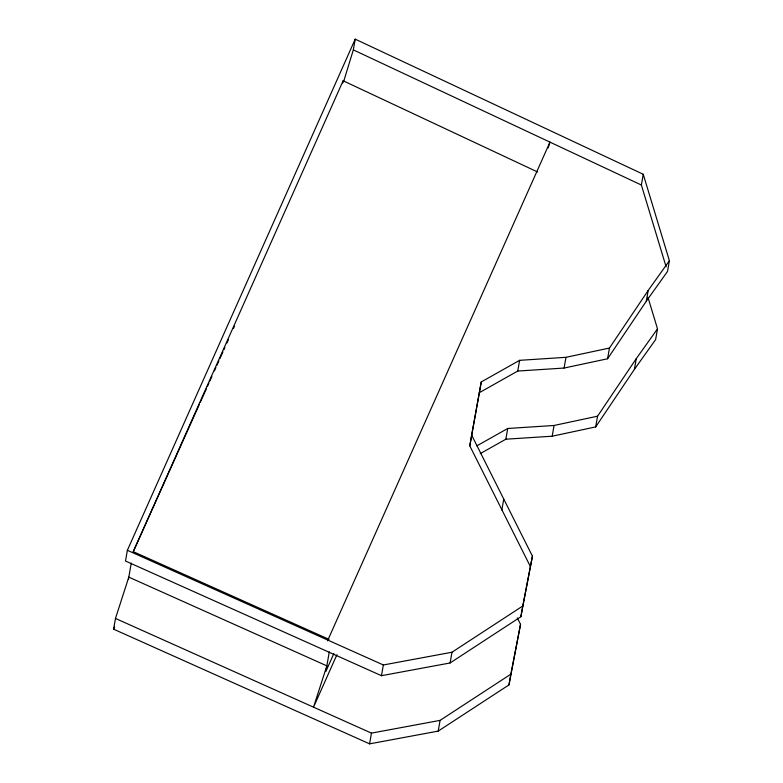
<?xml version="1.0" encoding="UTF-8"?>
<svg xmlns="http://www.w3.org/2000/svg" width="783" height="783" viewBox="0 0 783 783"><rect width="100%" height="100%" fill="white"/><g stroke="black" fill="none" stroke-linecap="round" stroke-linejoin="round"><path stroke-width="1.17" d="M517.289 617.895L520.538 624.325L508.979 684.9L438.196 731.107L369.586 743.85L113.604 629.17L115.483 618.443L128.803 577.13L326.854 665.863L313.523 707.166L336.915 654.735M127.375 550.292L125.495 561.019L381.478 675.7L450.098 662.966L520.871 616.75L532.43 556.175L471.66 435.133L481.271 381.928L519.628 360.327L565.962 357.322L609.448 348.044L648.177 290.483L669.396 260.71L643.254 174.286L355.208 39.15L127.375 550.292L383.357 664.973L451.967 652.239L522.741 606.022L532.43 556.175M128.422 579.371L131.26 563.094M342.748 83.008L343.13 80.766L537.559 171.976M343.551 81.804L353.339 49.877L355.208 39.15M329.3 651.828L325.875 671.452L333.842 653.609M369.586 743.85L371.455 733.123L440.075 720.38L510.849 674.173L520.538 624.325M381.478 675.7L383.357 664.973M530.561 566.902L469.79 445.86L471.66 435.133M469.79 445.86L481.271 381.928M438.196 731.107L440.075 720.38M450.098 662.966L451.967 652.239M480.292 453.602L505.857 439.204L507.727 428.477L554.07 425.472L597.556 416.194L636.276 358.634L657.505 328.86L647.962 297.325M479.392 392.655L517.749 371.054L519.628 360.327M501.834 510.076L503.704 499.358M505.857 439.204L552.191 436.2L554.07 425.472M517.749 371.054L564.083 368.049L565.962 357.322M508.979 684.9L510.849 674.173M520.871 616.75L522.741 606.022M552.191 436.2L595.677 426.921L597.556 416.194M564.083 368.049L607.579 358.771L609.448 348.044M666.108 266.768L641.375 185.013L643.254 174.286M595.677 426.921L634.406 369.361L636.276 358.634M607.579 358.771L646.298 301.21L648.177 290.483M657.505 328.86L655.625 339.587L634.406 369.361M669.396 260.71L667.517 271.437L646.298 301.21M548.227 147.83L549.969 142.124L327.529 640.827M329.075 639.388L133.257 551.653L343.13 80.766M113.604 629.17L114.602 626.938M133.257 551.653L199.381 404.371M200.379 402.139L206.399 388.75M207.397 386.518L208.904 383.171M209.903 380.939L211.909 376.476M214.415 370.897L215.912 367.55M216.92 365.318L218.917 360.855M219.925 358.624L222.93 351.929M223.928 349.698L224.927 347.466M226.933 343.003L228.44 339.656M233.451 328.488L234.45 326.257M476.827 445.87L507.727 428.477M115.483 618.443L371.455 733.123M353.339 49.877L641.375 185.013"/></g></svg>
